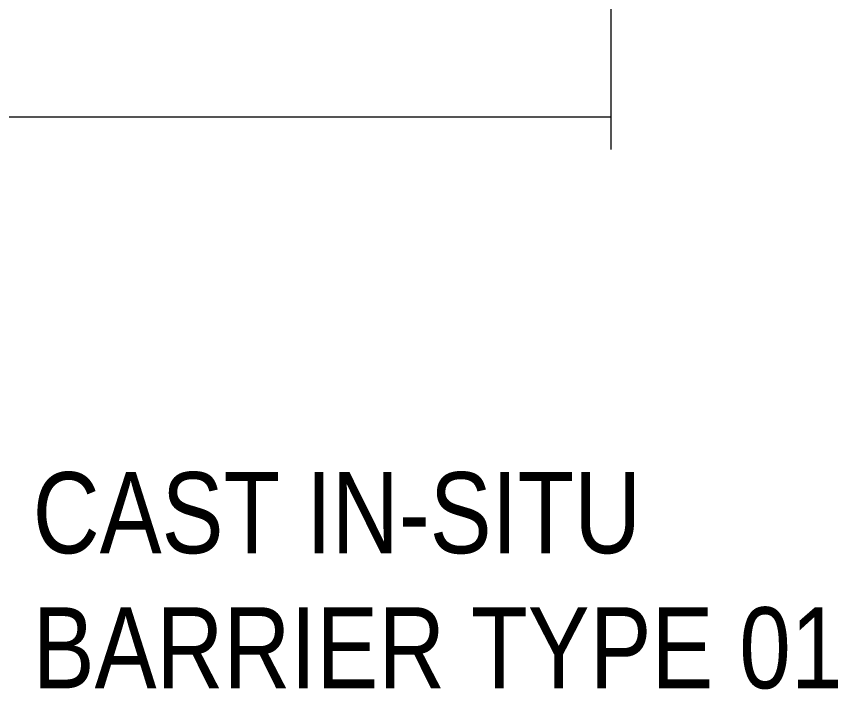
# Model space of a CAD drawing. Header units: metres. Extents: x 0 to 92, y 3 to 548.
# Drawn here: x 35.247 to 36.521, y 543.301 to 544.339 of the extents above; entities that cross this region are included whole.
import ezdxf

# ---------------------------------------------------------------- set-up
doc = ezdxf.new("R2010")
doc.units = ezdxf.units.M
for name, color, linetype, lineweight in [('A-ANNO-NOTE', 7, 'Continuous', 9), ('A-DETL-GENF', 7, 'Continuous', 9), ('G-ANNO-TEXT', 7, 'Continuous', 9), ('S-BEAM', 7, 'Continuous', 50)]:
    doc.layers.add(name, color=color, linetype=linetype, lineweight=lineweight)
doc.styles.add('Arial Narrow_2', font='ARIALN.TTF', dxfattribs={"height": 0.125})

# ---------------------------------------------------------------- blocks, each defined once
blk = doc.blocks.new('BreakLine - BreakLine-7934069-DRG-2873186 - BARRIER BOTTOM REINFORCEMENT PLAN _NE corner_')
at = {"layer": 'A-DETL-GENF', "color": 252, "lineweight": 13, "true_color": 0x888888}
for p, q in [((0, 0), (0.86, 0)), ((1.01, 0), (1.87, 0))]:
    blk.add_line(p, q, dxfattribs=at)

msp = doc.modelspace()

# ---------------------------------------------------------------- linework, layer by layer
at = {"layer": 'A-ANNO-NOTE', "color": 252, "lineweight": 13, "true_color": 0x888888}
msp.add_line((36.1644, 544.1836), (36.1644, 544.1336), dxfattribs=at)
at = {"layer": 'S-BEAM', "color": 254, "lineweight": 13, "true_color": 0xe1e1e1}
msp.add_line((36.1644, 544.1836), (34.0229, 544.1836), dxfattribs=at)

# ---------------------------------------------------------------- block references
at = {"layer": 'A-DETL-GENF', "color": 252, "true_color": 0x888888, "rotation": 269.9999999999975}
msp.add_blockref('BreakLine - BreakLine-7934069-DRG-2873186 - BARRIER BOTTOM REINFORCEMENT PLAN _NE corner_', (36.1644, 546.0536), dxfattribs=at)

# ---------------------------------------------------------------- texts
at = {"layer": 'G-ANNO-TEXT', "char_height": 0.125, "attachment_point": 1, "style": 'Arial Narrow_2', "bg_fill": 3, "box_fill_scale": 1, "bg_fill_color": 256, "bg_fill_transparency": 0}
for s, insert in [('CAST IN-SITU', (35.2724, 543.6361)), ('BARRIER TYPE 01', (35.2724, 543.4277))]:
    msp.add_mtext(s, dxfattribs=dict(at, insert=insert))

doc.saveas('drawing.dxf')
